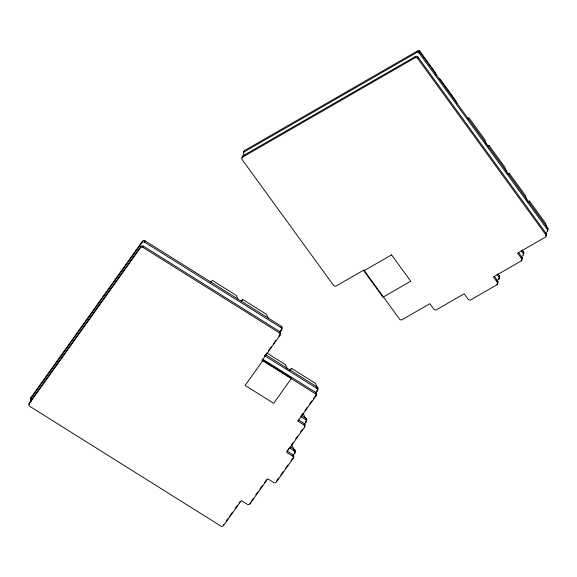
<?xml version="1.0" encoding="UTF-8"?>
<svg xmlns="http://www.w3.org/2000/svg" width="577" height="577" viewBox="0 0 577 577"><rect width="100%" height="100%" fill="white"/><g stroke="black" fill="none" stroke-linecap="round" stroke-linejoin="round"><path stroke-width="0.87" d="M29.131 403.914L29.521 402.645L140.802 246.538A1.89 1.695 16.9 0 1 143.377 246.141L279.795 331.616A1.89 1.695 16.9 0 1 280.393 334.004L280.004 335.273L262.117 360.358L315.258 393.658A1.89 1.695 16.9 0 1 315.85 396.046L297.97 421.131L303.913 424.86A1.89 1.695 16.9 0 1 304.512 427.247L286.625 452.339L292.575 456.061A1.89 1.695 16.9 0 1 293.166 458.448L276.275 482.141A1.89 1.695 16.9 0 1 273.693 482.538L267.75 478.816L249.87 503.909A1.89 1.695 16.9 0 1 247.288 504.305L241.337 500.584L223.45 525.669A1.89 1.695 16.9 0 1 220.868 526.073L29.73 406.302A1.89 1.695 16.9 0 1 29.131 403.914L140.413 247.807L140.802 246.538M31.317 401.058A1.89 1.695 16.9 0 1 30.725 398.671L31.136 397.322L142.418 241.215A1.89 1.695 16.9 0 1 145 240.818L281.417 326.293A1.89 1.695 16.9 0 1 282.009 328.681L280.061 332.179M30.725 398.671L142.007 242.564L142.418 241.215M140.413 247.807A1.89 1.695 16.9 0 1 142.995 247.41L143.377 246.141M142.007 242.564A1.89 1.695 16.9 0 1 144.589 242.167L145 240.818M497.316 283.516L496.927 284.786L470.753 299.867A1.89 1.695 16.9 0 1 468.149 299.29L464.16 293.801L436.443 309.762A1.89 1.695 16.9 0 1 433.839 309.185L429.851 303.697L402.126 319.665A1.89 1.695 16.9 0 1 399.522 319.088L363.885 270.036L336.16 286.004A1.89 1.695 16.9 0 1 333.556 285.427L242.066 159.512A1.89 1.695 16.9 0 1 242.542 157.16L242.924 155.884L415.404 56.539A1.89 1.695 16.9 0 1 418.008 57.116L546.21 233.548A1.89 1.695 16.9 0 1 545.734 235.899M244.713 155.718L243.66 154.268A1.89 1.695 16.9 0 1 244.136 151.917L244.547 150.561L417.02 51.216A1.89 1.695 16.9 0 1 419.623 51.793L547.825 228.225A1.89 1.695 16.9 0 1 547.349 230.576M262.117 360.358L262.506 359.089L315.641 392.382A1.89 1.695 16.9 0 1 316.239 394.769L315.85 396.046M280.004 335.273A1.89 1.695 16.9 0 0 279.412 332.886L279.795 331.616M281.598 330.03A1.89 1.695 16.9 0 0 281.006 327.642L281.417 326.293M249.87 503.909L253.317 498.333M297.97 421.131L298.352 419.861L304.303 423.59A1.89 1.695 16.9 0 1 304.894 425.977L304.512 427.247M292.575 456.061L292.957 454.791L287.014 451.063L289.055 448.199M293.224 455.361L294.76 453.205A1.89 1.695 16.9 0 0 294.169 450.817L294.58 449.469L290.116 446.677M293.166 458.448L293.556 457.179A1.89 1.695 16.9 0 0 292.957 454.791M294.76 453.205L295.172 451.856A1.89 1.695 16.9 0 0 294.58 449.469M242.542 157.16L415.014 57.815L415.404 56.539M244.136 151.917L416.608 52.572L417.02 51.216M303.913 424.86L304.303 423.59M304.569 424.153L306.098 422.003A1.89 1.695 16.9 0 0 305.507 419.616L305.918 418.267L301.461 415.469M306.098 422.003L306.51 420.655A1.89 1.695 16.9 0 0 305.918 418.267M315.258 393.658L315.641 392.382M315.907 392.951L317.444 390.802A1.89 1.695 16.9 0 0 316.852 388.415L317.263 387.059L265.644 354.718M496.927 284.786A1.89 1.695 16.9 0 0 497.403 282.434L493.422 276.946L521.139 260.984A1.89 1.695 16.9 0 0 521.615 258.633L517.627 253.137L545.344 237.169A1.89 1.695 16.9 0 0 545.82 234.817L417.618 58.392L418.008 57.116M545.395 232.812L546.938 231.932A1.89 1.695 16.9 0 0 547.414 229.581L419.212 53.149L419.623 51.793M317.444 390.802L317.855 389.446A1.89 1.695 16.9 0 0 317.263 387.059M497.403 282.434L497.792 281.165L494.301 276.361M496.213 280.876L498.521 279.542A1.89 1.695 16.9 0 0 498.997 277.191L499.408 275.842L497.915 273.779M498.521 279.542L498.932 278.193A1.89 1.695 16.9 0 0 499.408 275.842M521.615 258.633L522.005 257.364L518.514 252.553M521.19 256.628L522.733 255.741A1.89 1.695 16.9 0 0 523.209 253.39L523.62 252.041L522.12 249.978M521.139 260.984L521.529 259.715M545.82 234.817L546.21 233.548M547.414 229.581L547.825 228.225M418.779 51.973L419.436 50.617L435.39 72.587L436.219 74.996M468.12 118.912L468.769 117.557L484.73 139.519L486.389 144.337M488.337 146.731L488.986 145.375L504.94 167.337L506.606 172.155M508.561 174.571L509.217 173.215L525.171 195.177L526.837 199.995M528.763 202.368L529.412 201.012L545.373 222.974L547.032 227.8M241.72 300.92L242.751 299.477L266.545 314.386L268.413 318.634M279.96 331.544L280.985 330.109M264.547 356.225L266.596 353.355M268.637 350.491L271.19 346.907M273.238 344.036L275.792 340.452M278.857 336.153L280.393 334.004M290.556 369.828L291.587 368.386L315.381 383.294L317.249 387.549M316.319 391.603L317.343 390.167M226.393 520.815L227.922 518.665M229.458 516.516L232.524 512.21M235.077 508.625L237.125 505.762M239.166 502.892L240.191 501.463M300.913 416.277L302.954 413.413M304.995 410.543L307.548 406.958M309.597 404.088L312.15 400.51M313.679 398.354L316.239 394.769M305.493 422.09L306.51 420.655M255.871 494.749L257.919 491.885M259.96 489.015L262.513 485.43M264.554 482.567L266.603 479.696M291.609 444.615L293.145 442.465M295.698 438.881L297.739 436.01M300.3 432.425L302.341 429.562M276.657 480.872L278.705 478.001M280.754 475.131L283.314 471.539M285.363 468.668L287.923 465.076M290.996 460.771L292.532 458.614M210.511 281.973L212.444 280.487L236.238 295.395L237.796 298.944M240.811 300.963L242.751 299.477M289.005 370.369L291.587 368.386M417.892 51.504L419.436 50.617M487.442 146.262L488.986 145.375M507.673 174.103L509.217 173.215M527.868 201.9L529.412 201.012M144.589 242.167L281.006 327.642M142.995 247.41L279.412 332.886M266.798 352.951L285.391 364.592L287.259 368.847M264.475 355.591L316.852 388.415M301.05 416.825L305.507 419.616M289.704 448.026L294.169 450.817M439.782 78.631L455.743 100.593L456.854 103.81M521.211 250.642L523.209 253.39M497.006 274.45L498.997 277.191M303.343 413.781L305.211 418.029M292.056 445.213L293.924 449.469M497.792 281.165A1.89 1.695 16.9 0 1 497.677 283.235M522.005 257.364A1.89 1.695 16.9 0 1 521.889 259.434M242.225 157.831A1.89 1.695 16.9 0 1 242.924 155.884M415.014 57.815A1.89 1.695 16.9 0 1 417.618 58.392M416.608 52.572A1.89 1.695 16.9 0 1 419.212 53.149M523.62 252.041A1.89 1.695 16.9 0 1 523.144 254.392M243.739 152.061A1.89 1.695 16.9 0 1 244.547 150.561M223.84 524.399A1.89 1.695 16.9 0 1 223.523 524.724M29.456 404.347A1.89 1.695 16.9 0 1 29.521 402.645M30.898 398.599A1.89 1.695 16.9 0 1 31.136 397.322M263.004 360.344L245.117 385.436L273.671 403.323L291.558 378.238L263.004 360.344M391.574 254.875L363.856 270.844L383.005 297.198L410.723 281.23L391.574 254.875"/></g></svg>
